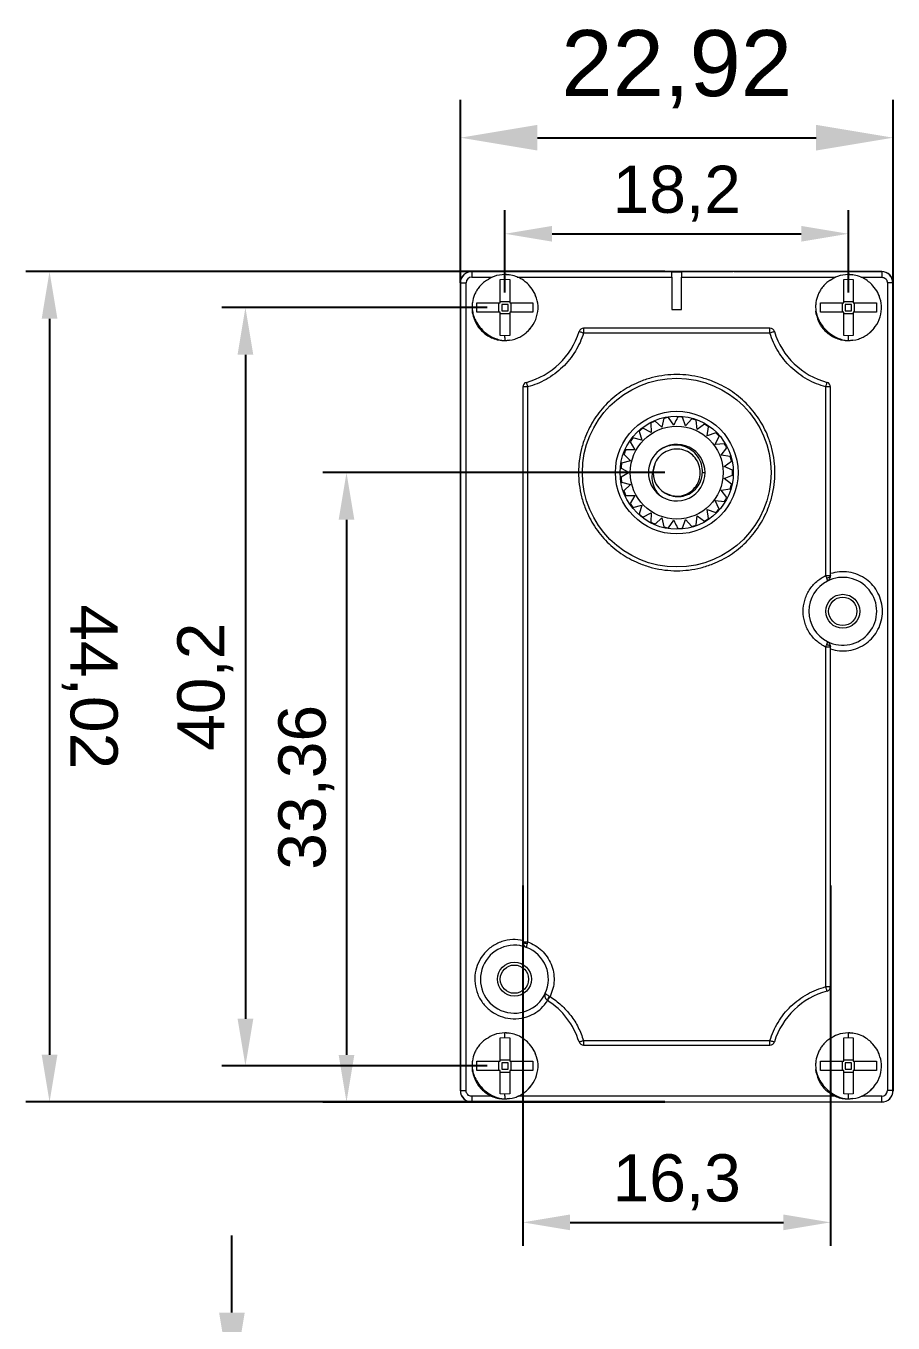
# Model space of a CAD drawing. Header units: millimetres. Extents: x 4 to 96, y 23 to 146.
# Drawn here: x 4 to 49.9, y 77.7 to 146.4 of the extents above; entities that cross this region are included whole.
import ezdxf

# ---------------------------------------------------------------- set-up
doc = ezdxf.new("R2010")
doc.units = ezdxf.units.MM
doc.layers.add('标注层', color=150, linetype='Continuous', lineweight=18)
doc.layers.add('标注层 @ 1', color=150, linetype='Continuous', lineweight=18)
doc.styles.get("Standard").update_dxf_attribs({"font": 'arial.ttf'})
doc.dimstyles.new('Annotative', dxfattribs={"dimscale": 0, "dimtxt": 2.5, "dimasz": 2.5, "dimexe": 1.25, "dimexo": 0.625, "dimtad": 1, "dimtxsty": 'Standard', "dimcen": 2.5, "dimadec": 0, "dimazin": 0, "dimtfac": 1, "dimtmove": 0, "dimatfit": 3, "dimfxl": 0, "dimarcsym": 0})
doc.dimstyles.new('ISO-25', dxfattribs={"dimtxt": 2.5, "dimasz": 2.5, "dimexe": 1.25, "dimexo": 0.625, "dimtad": 1, "dimtxsty": 'Standard', "dimcen": 2.5, "dimadec": 0, "dimazin": 0, "dimtfac": 1, "dimtmove": 0, "dimatfit": 3, "dimfxl": 0, "dimarcsym": 0})

# ---------------------------------------------------------------- blocks, each defined once
blk = doc.blocks.new('*D9')
at = {"layer": 'Defpoints', "color": 0, "transparency": 16777216}
for p in [(49.898, 140.494), (26.973, 132.801), (49.898, 132.801)]:
    blk.add_point(p, dxfattribs=at)
at = {"layer": '标注层', "color": 0, "lineweight": -2, "transparency": 16777216}
for p, q in [((26.973, 132.801), (26.973, 142.494)), ((49.898, 132.801), (49.898, 142.494)), ((31.053, 140.494), (45.818, 140.494))]:
    blk.add_line(p, q, dxfattribs=at)
at = {"layer": '标注层', "color": 0, "transparency": 16777216}
for points in [[(31.053, 141.174), (31.053, 139.814), (26.973, 140.494)], [(45.818, 141.174), (45.818, 139.814), (49.898, 140.494)]]:
    blk.add_solid(points, dxfattribs=at)
at = {"layer": '标注层', "color": 0, "transparency": 16777216, "insert": (38.435, 144.121), "char_height": 3.5, "attachment_point": 5}
blk.add_mtext('22,92', dxfattribs=at)
blk = doc.blocks.new('*D17')
at = {"layer": 'Defpoints', "color": 0, "transparency": 16777216}
for p in [(38.435, 133.399), (5.204, 89.379), (38.435, 89.379)]:
    blk.add_point(p, dxfattribs=at)
at = {"layer": '标注层', "color": 0, "lineweight": -2, "transparency": 16777216}
for p, q in [((37.81, 133.399), (3.954, 133.399)), ((5.204, 130.899), (5.204, 91.879)), ((37.81, 89.379), (3.954, 89.379))]:
    blk.add_line(p, q, dxfattribs=at)
at = {"layer": '标注层', "color": 0, "transparency": 16777216}
for points in [[(5.621, 130.899), (4.788, 130.899), (5.204, 133.399)], [(5.621, 91.879), (4.788, 91.879), (5.204, 89.379)]]:
    blk.add_solid(points, dxfattribs=at)
at = {"layer": '标注层', "color": 0, "transparency": 16777216, "insert": (7.332, 111.389), "char_height": 2.5, "attachment_point": 5, "rotation": 270.00009}
blk.add_mtext('44,02', dxfattribs=at)
blk = doc.blocks.new('*D11')
at = {"layer": 'Defpoints', "color": 0, "transparency": 16777216}
for p in [(14.867, 74.139), (38.435, 74.139), (38.435, 63.477)]:
    blk.add_point(p, dxfattribs=at)
at = {"layer": '标注层', "color": 0, "lineweight": -2, "transparency": 16777216}
for p, q in [((14.867, 78.219), (14.867, 82.299)), ((38.435, 74.139), (12.867, 74.139)), ((14.867, 74.139), (14.867, 72.436)), ((14.867, 63.477), (14.867, 65.181)), ((38.435, 63.477), (12.867, 63.477)), ((14.867, 59.397), (14.867, 55.317))]:
    blk.add_line(p, q, dxfattribs=at)
at = {"layer": '标注层', "color": 0, "transparency": 16777216}
for points in [[(14.187, 78.219), (15.547, 78.219), (14.867, 74.139)], [(14.187, 59.397), (15.547, 59.397), (14.867, 63.477)]]:
    blk.add_solid(points, dxfattribs=at)
at = {"layer": '标注层', "color": 0, "transparency": 16777216, "insert": (14.867, 68.808), "char_height": 3.5, "attachment_point": 5}
blk.add_mtext('10,66', dxfattribs=at)
blk = doc.blocks.new('*D22')
at = {"layer": 'Defpoints', "color": 0, "transparency": 16777216}
for p in [(47.535, 135.401), (29.335, 131.656), (47.535, 131.656)]:
    blk.add_point(p, dxfattribs=at)
at = {"layer": '标注层', "color": 0, "lineweight": -2, "transparency": 16777216}
for p, q in [((29.335, 132.281), (29.335, 136.651)), ((47.535, 132.281), (47.535, 136.651)), ((31.835, 135.401), (45.035, 135.401))]:
    blk.add_line(p, q, dxfattribs=at)
at = {"layer": '标注层', "color": 0, "transparency": 16777216}
for points in [[(31.835, 135.817), (31.835, 134.984), (29.335, 135.401)], [(45.035, 135.817), (45.035, 134.984), (47.535, 135.401)]]:
    blk.add_solid(points, dxfattribs=at)
at = {"layer": '标注层', "color": 0, "transparency": 16777216, "insert": (38.435, 137.528), "char_height": 2.5, "attachment_point": 5}
blk.add_mtext('18,2', dxfattribs=at)
blk = doc.blocks.new('*D18')
at = {"layer": 'Defpoints', "color": 0, "transparency": 16777216}
for p in [(29.014, 131.489), (15.583, 91.289), (29.014, 91.289)]:
    blk.add_point(p, dxfattribs=at)
at = {"layer": '标注层', "color": 0, "lineweight": -2, "transparency": 16777216}
for p, q in [((28.389, 131.489), (14.333, 131.489)), ((15.583, 128.989), (15.583, 93.789)), ((28.389, 91.289), (14.333, 91.289))]:
    blk.add_line(p, q, dxfattribs=at)
at = {"layer": '标注层', "color": 0, "transparency": 16777216}
for points in [[(15.166, 128.989), (16, 128.989), (15.583, 131.489)], [(15.166, 93.789), (16, 93.789), (15.583, 91.289)]]:
    blk.add_solid(points, dxfattribs=at)
at = {"layer": '标注层', "color": 0, "transparency": 16777216, "insert": (13.456, 111.389), "char_height": 2.5, "attachment_point": 5, "rotation": 90}
blk.add_mtext('40,2', dxfattribs=at)
blk = doc.blocks.new('*D19')
at = {"layer": 'Defpoints', "color": 0, "transparency": 16777216}
for p in [(38.435, 122.739), (20.938, 89.377), (38.435, 89.377)]:
    blk.add_point(p, dxfattribs=at)
at = {"layer": '标注层', "color": 0, "lineweight": -2, "transparency": 16777216}
for p, q in [((37.81, 122.739), (19.688, 122.739)), ((20.938, 120.239), (20.938, 91.877)), ((37.81, 89.377), (19.688, 89.377))]:
    blk.add_line(p, q, dxfattribs=at)
at = {"layer": '标注层', "color": 0, "transparency": 16777216}
for points in [[(20.521, 120.239), (21.355, 120.239), (20.938, 122.739)], [(20.521, 91.877), (21.355, 91.877), (20.938, 89.377)]]:
    blk.add_solid(points, dxfattribs=at)
at = {"layer": '标注层', "color": 0, "transparency": 16777216, "insert": (18.811, 106.058), "char_height": 2.5, "attachment_point": 5, "rotation": 90}
blk.add_mtext('33,36', dxfattribs=at)
blk = doc.blocks.new('*D20')
at = {"layer": 'Defpoints', "color": 0, "transparency": 16777216}
for p in [(30.285, 101.481), (46.585, 101.481), (46.585, 82.997)]:
    blk.add_point(p, dxfattribs=at)
at = {"layer": '标注层', "color": 0, "lineweight": -2, "transparency": 16777216}
for p, q in [((30.285, 100.856), (30.285, 81.747)), ((46.585, 100.856), (46.585, 81.747)), ((32.785, 82.997), (44.085, 82.997))]:
    blk.add_line(p, q, dxfattribs=at)
at = {"layer": '标注层', "color": 0, "transparency": 16777216}
for points in [[(32.785, 83.414), (32.785, 82.581), (30.285, 82.997)], [(44.085, 83.414), (44.085, 82.581), (46.585, 82.997)]]:
    blk.add_solid(points, dxfattribs=at)
at = {"layer": '标注层', "color": 0, "transparency": 16777216, "insert": (38.435, 85.125), "char_height": 2.5, "attachment_point": 5}
blk.add_mtext('16,3', dxfattribs=at)

msp = doc.modelspace()

# ---------------------------------------------------------------- linework, layer by layer
at = {"color": 7, "linetype": 'Continuous', "lineweight": 15}
for p, q in [((27.573, 133.401), (35.385, 133.401)), ((49.295, 133.399), (27.575, 133.399)), ((27.575, 133.399), (27.575, 133.099)), ((35.385, 133.399), (35.385, 133.401)), ((35.385, 133.401), (35.392, 133.399)), ((35.435, 133.401), (35.435, 133.399)), ((35.435, 133.401), (41.435, 133.401)), ((41.435, 133.399), (41.435, 133.401)), ((41.479, 133.399), (41.486, 133.401)), ((41.486, 133.401), (41.486, 133.399)), ((41.486, 133.401), (49.298, 133.401)), ((49.295, 133.399), (49.295, 133.099)), ((26.973, 89.977), (26.973, 132.801)), ((26.975, 132.799), (27.275, 132.799)), ((26.975, 132.799), (26.975, 89.979)), ((27.275, 89.979), (27.275, 132.799)), ((29.085, 132.974), (29.336, 132.989)), ((29.336, 132.989), (29.585, 132.974)), ((38.185, 133.382), (38.685, 133.382)), ((38.185, 133.099), (38.185, 133.382)), ((38.185, 133.099), (38.185, 131.389)), ((38.685, 133.382), (38.685, 133.099)), ((38.685, 131.389), (38.685, 133.099)), ((47.285, 132.974), (47.536, 132.989)), ((47.536, 132.989), (47.785, 132.974)), ((49.595, 132.799), (49.595, 89.979)), ((49.895, 132.799), (49.595, 132.799)), ((49.895, 89.979), (49.895, 132.799)), ((49.898, 132.801), (49.898, 89.977)), ((29.085, 131.739), (29.085, 132.307)), ((47.285, 131.739), (47.285, 132.307)), ((27.851, 131.239), (27.851, 131.739)), ((29.014, 131.239), (29.014, 131.739)), ((29.085, 131.811), (29.585, 131.811)), ((29.169, 131.656), (29.169, 131.323)), ((29.502, 131.656), (29.169, 131.656)), ((29.502, 131.323), (29.502, 131.656)), ((29.657, 131.239), (29.657, 131.739)), ((30.82, 131.739), (30.82, 131.239)), ((38.185, 131.389), (38.685, 131.389)), ((46.051, 131.239), (46.051, 131.739)), ((47.214, 131.239), (47.214, 131.739)), ((47.285, 131.811), (47.785, 131.811)), ((47.369, 131.656), (47.369, 131.323)), ((47.702, 131.656), (47.369, 131.656)), ((47.702, 131.323), (47.702, 131.656)), ((47.857, 131.239), (47.857, 131.739)), ((49.02, 131.739), (49.02, 131.239)), ((29.085, 131.168), (29.585, 131.168)), ((29.169, 131.323), (29.502, 131.323)), ((47.285, 131.168), (47.785, 131.168)), ((47.369, 131.323), (47.702, 131.323)), ((29.336, 129.989), (29.085, 130.005)), ((29.585, 130.004), (29.336, 129.989)), ((33.497, 130.389), (33.497, 130.139)), ((43.373, 130.389), (33.497, 130.389)), ((43.373, 130.139), (33.497, 130.139)), ((43.373, 130.139), (43.373, 130.389)), ((47.536, 129.989), (47.285, 130.005)), ((47.785, 130.004), (47.536, 129.989)), ((29.335, 129.739), (29.553, 129.777)), ((47.535, 129.739), (47.753, 129.777)), ((30.285, 127.284), (30.285, 97.869)), ((30.535, 127.284), (30.285, 127.284)), ((30.535, 127.284), (30.535, 97.869)), ((46.335, 117.287), (46.335, 127.284)), ((46.585, 127.284), (46.335, 127.284)), ((46.585, 117.287), (46.585, 127.284)), ((37.062, 125.361), (37.083, 124.871)), ((37.655, 125.141), (37.291, 125.469)), ((37.757, 125.62), (37.655, 125.141)), ((38.277, 125.259), (38.005, 125.668)), ((38.909, 125.22), (38.747, 125.683)), ((39.229, 125.591), (38.909, 125.22)), ((39.511, 125.024), (39.47, 125.513)), ((39.913, 125.304), (39.511, 125.024)), ((40.045, 124.685), (40.127, 125.168)), ((36.595, 124.468), (36.117, 124.58)), ((36.453, 124.937), (36.595, 124.468)), ((37.083, 124.871), (36.648, 125.098)), ((40.505, 124.856), (40.045, 124.685)), ((40.478, 124.223), (40.678, 124.672)), ((36.223, 123.956), (35.732, 123.945)), ((35.969, 124.375), (36.223, 123.956)), ((40.966, 124.275), (40.478, 124.223)), ((40.783, 123.669), (41.088, 124.053)), ((35.99, 123.367), (35.517, 123.235)), ((35.639, 123.71), (35.99, 123.367)), ((37.302, 123.266), (37.21, 122.929)), ((41.268, 123.597), (40.783, 123.669)), ((40.941, 123.056), (41.331, 123.352)), ((35.486, 122.985), (35.91, 122.739)), ((35.91, 122.739), (35.486, 122.494)), ((39.801, 122.739), (39.935, 122.739)), ((41.393, 122.866), (40.941, 123.056)), ((40.941, 122.423), (41.393, 122.613)), ((41.331, 122.126), (40.941, 122.423)), ((35.517, 122.243), (35.99, 122.111)), ((35.99, 122.111), (35.639, 121.768)), ((40.783, 121.81), (41.268, 121.881)), ((41.088, 121.425), (40.783, 121.81)), ((35.732, 121.533), (36.223, 121.523)), ((36.223, 121.523), (35.969, 121.103)), ((37.804, 121.666), (38.122, 121.537)), ((40.478, 121.255), (40.966, 121.204)), ((40.678, 120.807), (40.478, 121.255)), ((36.117, 120.899), (36.595, 121.011)), ((36.595, 121.011), (36.453, 120.541)), ((36.648, 120.38), (37.083, 120.607)), ((37.083, 120.607), (37.062, 120.117)), ((37.291, 120.01), (37.655, 120.338)), ((37.655, 120.338), (37.757, 119.858)), ((39.47, 119.966), (39.511, 120.455)), ((39.511, 120.455), (39.913, 120.175)), ((40.045, 120.794), (40.505, 120.623)), ((40.127, 120.31), (40.045, 120.794)), ((38.005, 119.811), (38.277, 120.219)), ((38.747, 119.796), (38.909, 120.259)), ((38.909, 120.259), (39.229, 119.888)), ((46.335, 117.287), (46.585, 117.287)), ((46.585, 117.287), (46.585, 117.262)), ((46.335, 95.494), (46.335, 113.492)), ((46.585, 113.492), (46.335, 113.492)), ((46.585, 113.492), (46.585, 113.516)), ((46.585, 95.494), (46.585, 113.492)), ((30.285, 97.869), (30.535, 97.869)), ((30.285, 97.869), (30.285, 97.851)), ((30.535, 97.869), (30.506, 97.769)), ((31.69, 94.988), (31.724, 94.971)), ((46.335, 95.494), (46.585, 95.494)), ((31.584, 94.763), (31.589, 94.76)), ((29.085, 92.774), (29.336, 92.789)), ((29.336, 92.789), (29.585, 92.774)), ((33.497, 92.639), (43.373, 92.639)), ((33.497, 92.639), (33.497, 92.389)), ((33.497, 92.389), (43.373, 92.389)), ((43.373, 92.389), (43.373, 92.639)), ((47.285, 92.774), (47.536, 92.789)), ((47.536, 92.789), (47.785, 92.774)), ((27.851, 91.039), (27.851, 91.539)), ((29.014, 91.039), (29.014, 91.539)), ((29.085, 91.539), (29.085, 92.107)), ((29.085, 91.611), (29.585, 91.611)), ((29.502, 91.456), (29.169, 91.456)), ((29.169, 91.456), (29.169, 91.123)), ((29.502, 91.123), (29.502, 91.456)), ((29.657, 91.039), (29.657, 91.539)), ((30.82, 91.539), (30.82, 91.039)), ((46.051, 91.039), (46.051, 91.539)), ((47.214, 91.039), (47.214, 91.539)), ((47.285, 91.539), (47.285, 92.107)), ((47.285, 91.611), (47.785, 91.611)), ((47.369, 91.456), (47.369, 91.123)), ((47.702, 91.456), (47.369, 91.456)), ((47.702, 91.123), (47.702, 91.456)), ((47.857, 91.039), (47.857, 91.539)), ((49.02, 91.539), (49.02, 91.039)), ((29.085, 90.968), (29.585, 90.968)), ((29.169, 91.123), (29.502, 91.123)), ((47.285, 90.968), (47.785, 90.968)), ((47.369, 91.123), (47.702, 91.123)), ((26.975, 89.979), (27.275, 89.979)), ((27.575, 89.679), (27.575, 89.379)), ((29.336, 89.789), (29.085, 89.805)), ((29.335, 89.539), (29.553, 89.577)), ((29.585, 89.804), (29.336, 89.789)), ((47.536, 89.789), (47.285, 89.805)), ((47.535, 89.539), (47.753, 89.577)), ((47.785, 89.804), (47.536, 89.789)), ((49.295, 89.379), (49.295, 89.679)), ((49.895, 89.979), (49.595, 89.979)), ((49.298, 89.377), (27.573, 89.377)), ((27.575, 89.379), (49.295, 89.379))]:
    msp.add_line(p, q, dxfattribs=at)
at = {"color": 8, "linetype": 'Continuous', "lineweight": 15}
for p, q in [((27.575, 133.099), (28.65, 133.099)), ((29.99, 133.099), (38.185, 133.099)), ((38.685, 133.099), (46.85, 133.099)), ((48.19, 133.099), (49.295, 133.099)), ((28.65, 89.679), (27.575, 89.679)), ((46.85, 89.679), (30.021, 89.679)), ((49.295, 89.679), (48.221, 89.679))]:
    msp.add_line(p, q, dxfattribs=at)
at = {"color": 7, "linetype": 'Continuous', "lineweight": 15, "flags": 128}
for points in [[(33.497, 130.139), (33.451, 130.154), (33.406, 130.167), (33.365, 130.18), (33.329, 130.191), (33.299, 130.2), (33.277, 130.207), (33.263, 130.211), (33.259, 130.213)], [(43.612, 130.213), (43.608, 130.211), (43.594, 130.207), (43.572, 130.2), (43.542, 130.191), (43.506, 130.18), (43.465, 130.167), (43.42, 130.154), (43.373, 130.139)], [(30.471, 127.526), (30.472, 127.521), (30.476, 127.507), (30.482, 127.485), (30.49, 127.455), (30.5, 127.418), (30.511, 127.376), (30.523, 127.331), (30.535, 127.284)], [(46.335, 127.284), (46.348, 127.331), (46.36, 127.376), (46.371, 127.418), (46.381, 127.455), (46.389, 127.485), (46.395, 127.507), (46.399, 127.521), (46.4, 127.526)], [(46.383, 117.162), (46.425, 117.167), (46.463, 117.175), (46.498, 117.185), (46.528, 117.197), (46.553, 117.212), (46.571, 117.228), (46.582, 117.245), (46.585, 117.262)], [(46.383, 113.616), (46.425, 113.611), (46.463, 113.604), (46.498, 113.594), (46.528, 113.581), (46.553, 113.567), (46.571, 113.551), (46.582, 113.534), (46.585, 113.516)], [(30.506, 97.769), (30.462, 97.772), (30.42, 97.778), (30.382, 97.786), (30.349, 97.796), (30.322, 97.808), (30.302, 97.822), (30.29, 97.836), (30.285, 97.851)], [(31.724, 94.971), (31.698, 94.929), (31.672, 94.89), (31.649, 94.854), (31.629, 94.822), (31.612, 94.795), (31.599, 94.776), (31.592, 94.764), (31.589, 94.76)], [(46.4, 95.253), (46.399, 95.258), (46.395, 95.271), (46.389, 95.294), (46.381, 95.324), (46.371, 95.36), (46.36, 95.402), (46.348, 95.447), (46.335, 95.494)], [(33.259, 92.566), (33.263, 92.567), (33.277, 92.571), (33.299, 92.578), (33.329, 92.587), (33.365, 92.598), (33.406, 92.611), (33.451, 92.625), (33.497, 92.639)], [(43.373, 92.639), (43.42, 92.625), (43.465, 92.611), (43.506, 92.598), (43.542, 92.587), (43.572, 92.578), (43.594, 92.571), (43.608, 92.567), (43.612, 92.566)]]:
    msp.add_lwpolyline(points, dxfattribs=at)
at = {"color": 7, "linetype": 'Continuous', "lineweight": 15}
for centre, radius in [((38.435, 122.739), 5), ((38.435, 122.739), 3.25), ((38.435, 122.739), 3), ((38.435, 122.739), 2.46), ((47.235, 115.389), 0.9), ((47.235, 115.389), 0.75), ((29.835, 95.889), 0.9), ((29.835, 95.889), 0.75)]:
    msp.add_circle(centre, radius, dxfattribs=at)
for centre, radius, start, end in [((27.573, 132.801), 0.6, 89.99965, 180.00102), ((27.575, 132.799), 0.6, 90, 180), ((49.285, 132.799), 0.6, 0, 90), ((49.295, 132.799), 0.6, 0, 90), ((49.298, 132.801), 0.6, 0.00145, 90.00147), ((27.575, 132.799), 0.3, 90, 180), ((29.435, 131.389), 4, 285.00027, 342.89536), ((33.497, 130.139), 0.25, 90, 162.89536), ((43.373, 130.139), 0.25, 17.10464, 90), ((47.435, 131.389), 4, 197.10464, 254.99973), ((30.535, 127.284), 0.25, 105.00027, 180), ((46.335, 127.284), 0.25, 0, 74.99973), ((38.435, 122.739), 2.96, 112.75307, 117.64693), ((38.435, 122.739), 2.96, 98.35307, 103.24693), ((38.435, 122.739), 2.96, 83.95307, 88.84693), ((38.435, 122.739), 2.96, 69.55307, 74.44693), ((38.435, 122.739), 2.96, 55.15307, 60.04693), ((38.435, 122.739), 2.96, 141.55307, 146.44693), ((38.435, 122.739), 2.96, 127.15307, 132.04693), ((38.435, 122.739), 2.96, 40.75307, 45.64693), ((38.435, 122.739), 2.96, 155.95307, 160.84693), ((38.435, 122.739), 1.5, 127.99507, 232.00493), ((38.435, 122.739), 1.5, 0, 127.99507), ((38.435, 122.739), 2.96, 26.35307, 31.24693), ((38.435, 122.739), 2.96, 170.35307, 175.24694), ((38.435, 122.739), 2.96, 11.95307, 16.84693), ((38.435, 122.739), 2.96, 184.75307, 189.64693), ((38.435, 122.739), 1.25, 168.61974, 251.61786), ((38.435, 122.739), 1.5, 232.00493, 0), ((38.435, 122.739), 2.96, 357.55307, 2.44693), ((38.435, 122.739), 2.96, 199.15307, 204.04694), ((38.435, 122.739), 2.96, 343.15307, 348.04693), ((38.435, 122.739), 2.96, 213.55307, 218.44694), ((38.435, 122.739), 2.96, 328.75307, 333.64693), ((38.435, 122.739), 2.96, 227.95307, 232.84694), ((38.435, 122.739), 2.96, 314.35307, 319.24693), ((38.435, 122.739), 2.96, 242.35307, 247.24694), ((38.435, 122.739), 2.96, 256.75307, 261.64694), ((38.435, 122.739), 2.96, 271.15307, 276.04693), ((38.435, 122.739), 2.96, 285.55307, 290.44693), ((38.435, 122.739), 2.96, 299.95307, 304.84693), ((47.235, 115.389), 1.8, 116.89655, 243.10345), ((47.235, 115.389), 1.8, 243.10345, 116.89655), ((29.835, 95.889), 1.8, 69.07517, 335.43264), ((29.835, 95.889), 1.8, 335.43264, 69.07517), ((32.09, 94.662), 0.516, 140.83246, 168.67772), ((47.435, 91.389), 4, 105.00027, 162.89536), ((46.335, 95.494), 0.25, 285.00027, 0), ((29.435, 91.389), 4, 17.10464, 57.42221), ((33.497, 92.639), 0.25, 197.10464, 270), ((43.373, 92.639), 0.25, 270, 342.89536), ((27.573, 89.977), 0.6, 180.00145, 270.00149), ((27.575, 89.979), 0.6, 180, 270), ((49.295, 89.979), 0.3, 270, 0), ((49.295, 89.979), 0.6, 270, 0), ((49.298, 89.977), 0.6, 270.00145, 0.00149)]:
    msp.add_arc(centre, radius, start, end, dxfattribs=at)
for points, knots in [([(28.356, 132.929), (28.283, 132.879), (28.127, 132.773), (27.954, 132.573), (27.817, 132.37), (27.688, 132.11), (27.61, 131.832), (27.589, 131.54), (27.607, 131.291), (27.677, 131.01), (27.823, 130.69), (28.07, 130.352), (28.436, 130.029), (28.825, 129.836), (29.137, 129.754), (29.28, 129.75), (29.336, 129.749)], [0, 0, 0, 0, 0.058761, 0.125291, 0.174973, 0.221972, 0.318366, 0.368724, 0.424153, 0.491357, 0.570999, 0.663622, 0.769904, 0.890668, 0.957063, 1, 1, 1, 1]), ([(29.335, 133.239), (29.136, 133.224), (28.784, 133.197), (28.489, 133.005), (28.36, 132.921)], [0, 0, 0, 0, 0.564848, 1, 1, 1, 1]), ([(29.085, 132.307), (29.085, 132.471), (29.085, 132.734), (29.085, 132.909), (29.085, 132.974)], [0, 0, 0, 0, 0.6265461, 1, 1, 1, 1]), ([(29.335, 132.989), (29.334, 133.058), (29.332, 133.211), (29.334, 133.229), (29.335, 133.239)], [0, 0, 0, 0, 0.44383, 1, 1, 1, 1]), ([(29.57, 133.211), (29.543, 133.219), (29.467, 133.242), (29.387, 133.241), (29.335, 133.24)], [0, 0, 0, 0, 0.35812, 1, 1, 1, 1]), ([(30.973, 132.088), (30.947, 132.154), (30.875, 132.338), (30.67, 132.618), (30.397, 132.883), (30.09, 133.078), (29.748, 133.211), (29.503, 133.223), (29.39, 133.229)], [0, 0, 0, 0, 0.118723, 0.330795, 0.474963, 0.644854, 0.836101, 1, 1, 1, 1]), ([(29.585, 132.974), (29.585, 132.856), (29.585, 132.62), (29.585, 132.161), (29.585, 131.855), (29.585, 131.739)], [0, 0, 0, 0, 0.384245, 0.768595, 1, 1, 1, 1]), ([(46.556, 132.929), (46.483, 132.879), (46.327, 132.773), (46.154, 132.573), (46.017, 132.37), (45.888, 132.11), (45.81, 131.832), (45.789, 131.54), (45.807, 131.291), (45.877, 131.01), (46.023, 130.69), (46.27, 130.352), (46.636, 130.029), (47.025, 129.836), (47.337, 129.754), (47.48, 129.75), (47.536, 129.749)], [0, 0, 0, 0, 0.058761, 0.125291, 0.174973, 0.221972, 0.318366, 0.368724, 0.424153, 0.491357, 0.570999, 0.663622, 0.769904, 0.890668, 0.957063, 1, 1, 1, 1]), ([(47.535, 133.239), (47.336, 133.224), (46.984, 133.197), (46.689, 133.005), (46.56, 132.921)], [0, 0, 0, 0, 0.564848, 1, 1, 1, 1]), ([(47.285, 132.307), (47.285, 132.471), (47.285, 132.734), (47.285, 132.909), (47.285, 132.974)], [0, 0, 0, 0, 0.6265461, 1, 1, 1, 1]), ([(47.535, 132.989), (47.534, 133.058), (47.532, 133.211), (47.534, 133.229), (47.535, 133.239)], [0, 0, 0, 0, 0.44383, 1, 1, 1, 1]), ([(47.77, 133.211), (47.743, 133.219), (47.667, 133.242), (47.587, 133.241), (47.535, 133.24)], [0, 0, 0, 0, 0.35812, 1, 1, 1, 1]), ([(49.173, 132.088), (49.147, 132.154), (49.075, 132.338), (48.87, 132.618), (48.597, 132.883), (48.29, 133.078), (47.948, 133.211), (47.703, 133.223), (47.59, 133.229)], [0, 0, 0, 0, 0.118723, 0.330795, 0.474963, 0.644854, 0.836101, 1, 1, 1, 1]), ([(47.785, 132.974), (47.785, 132.856), (47.785, 132.62), (47.785, 132.161), (47.785, 131.855), (47.785, 131.739)], [0, 0, 0, 0, 0.384245, 0.768595, 1, 1, 1, 1]), ([(49.295, 133.099), (49.335, 133.095), (49.414, 133.087), (49.497, 133.027), (49.548, 132.965), (49.585, 132.895), (49.591, 132.837), (49.595, 132.799)], [0, 0, 0, 0, 0.249018, 0.499643, 0.628512, 0.760386, 1, 1, 1, 1]), ([(30.484, 130.178), (30.612, 130.308), (30.878, 130.578), (31.078, 131.13), (31.113, 131.712), (30.976, 132.064), (30.911, 132.231)], [0, 0, 0, 0, 0.24059, 0.501403, 0.763405, 1, 1, 1, 1]), ([(48.684, 130.178), (48.812, 130.308), (49.078, 130.578), (49.278, 131.13), (49.313, 131.712), (49.176, 132.064), (49.111, 132.231)], [0, 0, 0, 0, 0.24059, 0.501403, 0.763405, 1, 1, 1, 1]), ([(27.604, 131.416), (27.599, 131.373), (27.591, 131.29), (27.607, 131.208), (27.615, 131.169)], [0, 0, 0, 0, 0.518846, 1, 1, 1, 1]), ([(27.851, 131.739), (27.968, 131.739), (28.202, 131.739), (28.659, 131.739), (28.967, 131.739), (29.085, 131.739)], [0, 0, 0, 0, 0.3812667, 0.762528, 1, 1, 1, 1]), ([(29.585, 131.739), (29.776, 131.739), (30.158, 131.739), (30.575, 131.739), (30.753, 131.739), (30.82, 131.739)], [0, 0, 0, 0, 0.383838, 0.767814, 1, 1, 1, 1]), ([(45.804, 131.416), (45.799, 131.373), (45.791, 131.29), (45.807, 131.208), (45.815, 131.169)], [0, 0, 0, 0, 0.518846, 1, 1, 1, 1]), ([(46.051, 131.739), (46.168, 131.739), (46.402, 131.739), (46.859, 131.739), (47.167, 131.739), (47.285, 131.739)], [0, 0, 0, 0, 0.381267, 0.762528, 1, 1, 1, 1]), ([(47.785, 131.739), (47.976, 131.739), (48.358, 131.739), (48.775, 131.739), (48.953, 131.739), (49.02, 131.739)], [0, 0, 0, 0, 0.383838, 0.767814, 1, 1, 1, 1]), ([(27.615, 131.169), (27.67, 130.979), (27.78, 130.599), (28.173, 130.139), (28.606, 129.877), (29.006, 129.757), (29.224, 129.745), (29.335, 129.739)], [0, 0, 0, 0, 0.243158, 0.486319, 0.729469, 0.862353, 1, 1, 1, 1]), ([(29.085, 131.239), (28.896, 131.239), (28.517, 131.239), (28.099, 131.239), (27.92, 131.239), (27.851, 131.239)], [0, 0, 0, 0, 0.38127, 0.762541, 1, 1, 1, 1]), ([(29.085, 130.005), (29.085, 130.122), (29.085, 130.355), (29.085, 130.813), (29.085, 131.121), (29.085, 131.239)], [0, 0, 0, 0, 0.381319, 0.762642, 1, 1, 1, 1]), ([(29.585, 131.239), (29.585, 131.048), (29.585, 130.666), (29.585, 130.249), (29.585, 130.071), (29.585, 130.004)], [0, 0, 0, 0, 0.384164, 0.768389, 1, 1, 1, 1]), ([(30.82, 131.239), (30.706, 131.239), (30.48, 131.239), (30.026, 131.239), (29.713, 131.239), (29.586, 131.239)], [0, 0, 0, 0, 0.3719382, 0.7431343, 1, 1, 1, 1]), ([(45.815, 131.169), (45.87, 130.979), (45.98, 130.599), (46.373, 130.139), (46.806, 129.877), (47.206, 129.757), (47.424, 129.745), (47.535, 129.739)], [0, 0, 0, 0, 0.243158, 0.486319, 0.729469, 0.862353, 1, 1, 1, 1]), ([(47.285, 131.239), (47.096, 131.239), (46.717, 131.239), (46.299, 131.239), (46.12, 131.239), (46.051, 131.239)], [0, 0, 0, 0, 0.38127, 0.762541, 1, 1, 1, 1]), ([(47.285, 130.005), (47.285, 130.122), (47.285, 130.355), (47.285, 130.813), (47.285, 131.121), (47.285, 131.239)], [0, 0, 0, 0, 0.381319, 0.762642, 1, 1, 1, 1]), ([(47.785, 131.239), (47.785, 131.048), (47.785, 130.666), (47.785, 130.249), (47.785, 130.071), (47.785, 130.004)], [0, 0, 0, 0, 0.384164, 0.768389, 1, 1, 1, 1]), ([(49.02, 131.239), (48.906, 131.239), (48.68, 131.239), (48.226, 131.239), (47.913, 131.239), (47.786, 131.239)], [0, 0, 0, 0, 0.371938, 0.743134, 1, 1, 1, 1]), ([(29.279, 129.739), (29.475, 129.751), (29.762, 129.768), (30.112, 129.916), (30.333, 130.049), (30.512, 130.197), (30.637, 130.319), (30.691, 130.386), (30.708, 130.407)], [0, 0, 0, 0, 0.35822, 0.523677, 0.676984, 0.815836, 0.941967, 1, 1, 1, 1]), ([(29.335, 129.739), (29.337, 129.744), (29.339, 129.754), (29.337, 129.902), (29.335, 129.989)], [0, 0, 0, 0, 0.414044, 1, 1, 1, 1]), ([(33.497, 130.139), (33.44, 129.973), (33.324, 129.64), (33.071, 129.168), (32.762, 128.725), (32.393, 128.321), (31.976, 127.967), (31.522, 127.675), (31.041, 127.439), (30.704, 127.336), (30.535, 127.284)], [0, 0, 0, 0, 0.122946, 0.245952, 0.372916, 0.5, 0.626964, 0.754047, 0.876994, 1, 1, 1, 1]), ([(46.335, 127.284), (46.167, 127.336), (45.83, 127.439), (45.349, 127.675), (44.895, 127.967), (44.478, 128.321), (44.109, 128.724), (43.8, 129.168), (43.547, 129.64), (43.431, 129.973), (43.373, 130.139)], [0, 0, 0, 0, 0.122946, 0.245952, 0.372916, 0.499999, 0.626964, 0.754047, 0.876994, 1, 1, 1, 1]), ([(47.479, 129.739), (47.675, 129.751), (47.962, 129.768), (48.312, 129.916), (48.533, 130.049), (48.712, 130.197), (48.837, 130.319), (48.891, 130.386), (48.908, 130.407)], [0, 0, 0, 0, 0.35822, 0.523677, 0.676984, 0.815836, 0.941967, 1, 1, 1, 1]), ([(47.535, 129.739), (47.537, 129.744), (47.539, 129.754), (47.537, 129.902), (47.535, 129.989)], [0, 0, 0, 0, 0.414044, 1, 1, 1, 1]), ([(38.435, 127.939), (38.647, 127.932), (39.076, 127.917), (39.72, 127.792), (40.308, 127.603), (40.832, 127.364), (41.443, 127.007), (41.999, 126.555), (42.479, 126.024), (42.793, 125.593), (43.061, 125.135), (43.299, 124.612), (43.489, 124.024), (43.609, 123.38), (43.648, 122.739), (43.609, 122.099), (43.489, 121.455), (43.299, 120.867), (43.061, 120.343), (42.704, 119.732), (42.251, 119.175), (41.72, 118.696), (41.289, 118.381), (40.832, 118.114), (40.308, 117.876), (39.72, 117.686), (39.076, 117.565), (38.436, 117.526), (37.795, 117.565), (37.151, 117.686), (36.563, 117.876), (36.039, 118.114), (35.428, 118.471), (34.871, 118.923), (34.392, 119.455), (34.078, 119.886), (33.81, 120.343), (33.572, 120.866), (33.382, 121.455), (33.262, 122.098), (33.223, 122.739), (33.262, 123.38), (33.382, 124.023), (33.572, 124.612), (33.81, 125.135), (34.167, 125.747), (34.619, 126.303), (35.151, 126.783), (35.582, 127.097), (36.039, 127.364), (36.562, 127.603), (37.151, 127.792), (37.795, 127.917), (38.224, 127.932), (38.435, 127.939)], [0, 0, 0, 0, 0.019407, 0.039416, 0.059998, 0.076075, 0.092168, 0.124978, 0.141397, 0.157832, 0.173909, 0.190002, 0.210569, 0.230582, 0.25, 0.269404, 0.289416, 0.309998, 0.326075, 0.342168, 0.374978, 0.391397, 0.407832, 0.423909, 0.440002, 0.460569, 0.480582, 0.5, 0.519404, 0.539416, 0.559998, 0.576075, 0.592168, 0.624978, 0.641397, 0.657832, 0.673909, 0.690002, 0.710569, 0.730582, 0.75, 0.769404, 0.789416, 0.809998, 0.826075, 0.842168, 0.874978, 0.891397, 0.907832, 0.923909, 0.940002, 0.960569, 0.980586, 1, 1, 1, 1]), ([(38.495, 125.699), (38.475, 125.659), (38.403, 125.513), (38.33, 125.366), (38.277, 125.259)], [0, 0, 0, 0, 0.274907, 1, 1, 1, 1]), ([(39.685, 122.739), (39.672, 122.88), (39.644, 123.162), (39.427, 123.537), (39.108, 123.822), (38.71, 123.983), (38.282, 124.004), (37.87, 123.881), (37.525, 123.629), (37.3, 123.312), (37.236, 123.081), (37.21, 122.986)], [0, 0, 0, 0, 0.1149734, 0.2299464, 0.3448698, 0.4598175, 0.5747478, 0.6896714, 0.8046358, 0.9195559, 1, 1, 1, 1]), ([(39.801, 122.739), (39.792, 122.893), (39.775, 123.201), (39.559, 123.624), (39.222, 123.959), (38.784, 124.169), (38.3, 124.225), (37.855, 124.132), (37.614, 123.984), (37.512, 123.921)], [0, 0, 0, 0, 0.143383, 0.287585, 0.435556, 0.583133, 0.73561, 0.887492, 1, 1, 1, 1]), ([(37.21, 122.986), (37.17, 122.841), (37.09, 122.551), (37.162, 122.098), (37.33, 121.768), (37.47, 121.606), (37.512, 121.557)], [0, 0, 0, 0, 0.290568, 0.583258, 0.873578, 1, 1, 1, 1]), ([(38.041, 121.553), (38.178, 121.515), (38.452, 121.438), (38.883, 121.506), (39.275, 121.7), (39.582, 122.019), (39.76, 122.385), (39.789, 122.635), (39.801, 122.739)], [0, 0, 0, 0, 0.171588, 0.342732, 0.516683, 0.695027, 0.873215, 1, 1, 1, 1]), ([(38.223, 121.516), (38.345, 121.502), (38.607, 121.472), (39.001, 121.599), (39.348, 121.849), (39.59, 122.202), (39.679, 122.519), (39.684, 122.699), (39.685, 122.739)], [0, 0, 0, 0, 0.167665, 0.361823, 0.556051, 0.750203, 0.944438, 1, 1, 1, 1]), ([(38.277, 120.219), (38.33, 120.112), (38.403, 119.965), (38.475, 119.82), (38.495, 119.78)], [0, 0, 0, 0, 0.725077, 1, 1, 1, 1]), ([(46.335, 113.492), (46.167, 113.589), (45.824, 113.787), (45.437, 114.253), (45.19, 114.801), (45.109, 115.389), (45.19, 115.978), (45.437, 116.525), (45.824, 116.992), (46.167, 117.19), (46.335, 117.287)], [0, 0, 0, 0, 0.122482, 0.25, 0.377518, 0.5, 0.622482, 0.75, 0.877518, 1, 1, 1, 1]), ([(46.383, 117.162), (46.376, 117.182), (46.36, 117.222), (46.344, 117.265), (46.335, 117.287)], [0, 0, 0, 0, 0.499956, 1, 1, 1, 1]), ([(46.421, 116.995), (46.424, 117), (46.429, 117.009), (46.42, 117.054), (46.404, 117.106), (46.39, 117.145), (46.383, 117.162)], [0, 0, 0, 0, 0.306733, 0.575687, 0.806793, 1, 1, 1, 1]), ([(46.421, 116.995), (46.45, 117.013), (46.504, 117.047), (46.554, 117.122), (46.581, 117.194), (46.584, 117.241), (46.585, 117.262)], [0, 0, 0, 0, 0.30721, 0.576283, 0.807196, 1, 1, 1, 1]), ([(46.585, 113.392), (46.744, 113.352), (47.061, 113.271), (47.563, 113.296), (48.05, 113.431), (48.487, 113.679), (48.848, 114.013), (49.119, 114.419), (49.295, 114.885), (49.356, 115.389), (49.295, 115.894), (49.119, 116.36), (48.848, 116.765), (48.487, 117.099), (48.05, 117.348), (47.559, 117.483), (47.057, 117.506), (46.74, 117.425), (46.585, 117.386)], [0, 0, 0, 0, 0.061827, 0.123688, 0.188209, 0.252106, 0.312628, 0.373217, 0.435699, 0.500012, 0.564324, 0.626806, 0.687328, 0.747917, 0.811814, 0.876335, 0.939618, 1, 1, 1, 1]), ([(46.335, 113.492), (46.344, 113.513), (46.36, 113.557), (46.376, 113.596), (46.383, 113.616)], [0, 0, 0, 0, 0.500046, 1, 1, 1, 1]), ([(46.383, 113.616), (46.39, 113.634), (46.404, 113.673), (46.42, 113.724), (46.429, 113.769), (46.424, 113.779), (46.421, 113.784)], [0, 0, 0, 0, 0.193207, 0.424313, 0.693267, 1, 1, 1, 1]), ([(46.585, 113.516), (46.584, 113.538), (46.581, 113.585), (46.554, 113.657), (46.504, 113.732), (46.45, 113.766), (46.421, 113.784)], [0, 0, 0, 0, 0.192804, 0.423717, 0.69279, 1, 1, 1, 1]), ([(30.285, 97.94), (30.105, 97.966), (29.732, 98.019), (29.159, 97.905), (28.627, 97.642), (28.195, 97.242), (27.898, 96.76), (27.738, 96.224), (27.722, 95.652), (27.868, 95.077), (28.169, 94.567), (28.584, 94.172), (29.076, 93.906), (29.627, 93.773), (30.215, 93.795), (30.778, 93.983), (31.264, 94.306), (31.491, 94.607), (31.601, 94.752)], [0, 0, 0, 0, 0.059668, 0.123209, 0.188444, 0.252821, 0.313981, 0.372593, 0.435054, 0.5, 0.564946, 0.627407, 0.686019, 0.747179, 0.811556, 0.876791, 0.940332, 1, 1, 1, 1]), ([(30.285, 97.851), (30.287, 97.827), (30.291, 97.776), (30.323, 97.697), (30.383, 97.619), (30.445, 97.587), (30.478, 97.571)], [0, 0, 0, 0, 0.193983, 0.425265, 0.693939, 1, 1, 1, 1]), ([(30.506, 97.769), (30.499, 97.742), (30.483, 97.686), (30.472, 97.626), (30.469, 97.583), (30.475, 97.575), (30.478, 97.571)], [0, 0, 0, 0, 0.253992, 0.524853, 0.731453, 1, 1, 1, 1]), ([(30.535, 97.869), (30.671, 97.812), (30.944, 97.697), (31.293, 97.42), (31.583, 97.084), (31.792, 96.692), (31.919, 96.265), (31.948, 95.822), (31.894, 95.38), (31.781, 95.107), (31.724, 94.971)], [0, 0, 0, 0, 0.124961, 0.249998, 0.374924, 0.499998, 0.624924, 0.749998, 0.874962, 1, 1, 1, 1]), ([(31.473, 95.141), (31.464, 95.117), (31.447, 95.073), (31.443, 94.996), (31.459, 94.913), (31.505, 94.825), (31.558, 94.784), (31.584, 94.763)], [0, 0, 0, 0, 0.178516, 0.327689, 0.537237, 0.766091, 1, 1, 1, 1]), ([(31.473, 95.141), (31.473, 95.136), (31.473, 95.129), (31.496, 95.106), (31.535, 95.075), (31.602, 95.034), (31.66, 95.004), (31.69, 94.988)], [0, 0, 0, 0, 0.186905, 0.3388, 0.536706, 0.761293, 1, 1, 1, 1]), ([(31.724, 94.971), (31.927, 94.826), (32.334, 94.537), (32.833, 93.974), (33.242, 93.343), (33.412, 92.874), (33.497, 92.639)], [0, 0, 0, 0, 0.249954, 0.499999, 0.749954, 1, 1, 1, 1]), ([(43.373, 92.639), (43.431, 92.806), (43.547, 93.138), (43.8, 93.61), (44.109, 94.054), (44.478, 94.457), (44.895, 94.811), (45.349, 95.104), (45.83, 95.34), (46.167, 95.443), (46.335, 95.494)], [0, 0, 0, 0, 0.122946, 0.245952, 0.372916, 0.5, 0.626964, 0.754047, 0.876994, 1, 1, 1, 1]), ([(29.335, 93.039), (29.136, 93.024), (28.784, 92.997), (28.489, 92.805), (28.36, 92.721)], [0, 0, 0, 0, 0.564848, 1, 1, 1, 1]), ([(29.335, 92.789), (29.334, 92.858), (29.332, 93.011), (29.334, 93.029), (29.335, 93.039)], [0, 0, 0, 0, 0.44383, 1, 1, 1, 1]), ([(29.57, 93.011), (29.543, 93.019), (29.467, 93.042), (29.387, 93.041), (29.335, 93.04)], [0, 0, 0, 0, 0.358118, 1, 1, 1, 1]), ([(30.973, 91.888), (30.947, 91.954), (30.875, 92.138), (30.67, 92.418), (30.397, 92.683), (30.09, 92.878), (29.748, 93.011), (29.503, 93.023), (29.39, 93.029)], [0, 0, 0, 0, 0.118724, 0.330795, 0.474964, 0.644854, 0.836101, 1, 1, 1, 1]), ([(47.535, 93.039), (47.336, 93.024), (46.984, 92.997), (46.689, 92.805), (46.56, 92.721)], [0, 0, 0, 0, 0.564848, 1, 1, 1, 1]), ([(47.535, 92.789), (47.534, 92.858), (47.532, 93.011), (47.534, 93.029), (47.535, 93.039)], [0, 0, 0, 0, 0.44383, 1, 1, 1, 1]), ([(47.77, 93.011), (47.743, 93.019), (47.667, 93.042), (47.587, 93.041), (47.535, 93.04)], [0, 0, 0, 0, 0.358118, 1, 1, 1, 1]), ([(49.173, 91.888), (49.147, 91.954), (49.075, 92.138), (48.87, 92.418), (48.597, 92.683), (48.29, 92.878), (47.948, 93.011), (47.703, 93.023), (47.59, 93.029)], [0, 0, 0, 0, 0.118724, 0.330795, 0.474964, 0.644854, 0.836101, 1, 1, 1, 1]), ([(28.356, 92.729), (28.283, 92.679), (28.127, 92.573), (27.954, 92.373), (27.817, 92.17), (27.688, 91.91), (27.61, 91.632), (27.589, 91.34), (27.607, 91.091), (27.677, 90.81), (27.823, 90.49), (28.07, 90.152), (28.436, 89.829), (28.825, 89.636), (29.137, 89.554), (29.28, 89.55), (29.336, 89.549)], [0, 0, 0, 0, 0.058761, 0.125291, 0.174974, 0.221972, 0.318366, 0.368724, 0.424153, 0.491357, 0.570999, 0.663622, 0.769904, 0.890668, 0.957063, 1, 1, 1, 1]), ([(29.085, 92.107), (29.085, 92.271), (29.085, 92.534), (29.085, 92.709), (29.085, 92.774)], [0, 0, 0, 0, 0.626547, 1, 1, 1, 1]), ([(29.585, 92.774), (29.585, 92.656), (29.585, 92.42), (29.585, 91.961), (29.585, 91.655), (29.585, 91.539)], [0, 0, 0, 0, 0.3842453, 0.7685942, 1, 1, 1, 1]), ([(46.556, 92.729), (46.483, 92.679), (46.327, 92.573), (46.154, 92.373), (46.017, 92.17), (45.888, 91.91), (45.81, 91.632), (45.789, 91.34), (45.807, 91.091), (45.877, 90.81), (46.023, 90.49), (46.27, 90.152), (46.636, 89.829), (47.025, 89.636), (47.337, 89.554), (47.48, 89.55), (47.536, 89.549)], [0, 0, 0, 0, 0.058761, 0.125291, 0.174974, 0.221972, 0.318366, 0.368724, 0.424153, 0.491357, 0.570999, 0.663622, 0.769904, 0.890668, 0.957063, 1, 1, 1, 1]), ([(47.285, 92.107), (47.285, 92.271), (47.285, 92.534), (47.285, 92.709), (47.285, 92.774)], [0, 0, 0, 0, 0.626547, 1, 1, 1, 1]), ([(47.785, 92.774), (47.785, 92.656), (47.785, 92.42), (47.785, 91.961), (47.785, 91.655), (47.785, 91.539)], [0, 0, 0, 0, 0.3842453, 0.7685942, 1, 1, 1, 1]), ([(27.851, 91.539), (27.968, 91.539), (28.202, 91.539), (28.659, 91.539), (28.967, 91.539), (29.085, 91.539)], [0, 0, 0, 0, 0.3812667, 0.762528, 1, 1, 1, 1]), ([(29.585, 91.539), (29.776, 91.539), (30.158, 91.539), (30.575, 91.539), (30.753, 91.539), (30.82, 91.539)], [0, 0, 0, 0, 0.383838, 0.767814, 1, 1, 1, 1]), ([(30.484, 89.978), (30.612, 90.108), (30.878, 90.378), (31.078, 90.93), (31.113, 91.512), (30.976, 91.864), (30.911, 92.031)], [0, 0, 0, 0, 0.240591, 0.501403, 0.763405, 1, 1, 1, 1]), ([(46.051, 91.539), (46.168, 91.539), (46.402, 91.539), (46.859, 91.539), (47.167, 91.539), (47.285, 91.539)], [0, 0, 0, 0, 0.381267, 0.762528, 1, 1, 1, 1]), ([(47.785, 91.539), (47.976, 91.539), (48.358, 91.539), (48.775, 91.539), (48.953, 91.539), (49.02, 91.539)], [0, 0, 0, 0, 0.383838, 0.767814, 1, 1, 1, 1]), ([(48.684, 89.978), (48.812, 90.108), (49.078, 90.378), (49.278, 90.93), (49.313, 91.512), (49.176, 91.864), (49.111, 92.031)], [0, 0, 0, 0, 0.240591, 0.501403, 0.763405, 1, 1, 1, 1]), ([(27.604, 91.216), (27.599, 91.173), (27.591, 91.09), (27.607, 91.008), (27.615, 90.969)], [0, 0, 0, 0, 0.518838, 1, 1, 1, 1]), ([(27.615, 90.969), (27.67, 90.779), (27.78, 90.399), (28.173, 89.939), (28.606, 89.677), (29.006, 89.557), (29.224, 89.545), (29.335, 89.539)], [0, 0, 0, 0, 0.243158, 0.486319, 0.72947, 0.862353, 1, 1, 1, 1]), ([(29.085, 91.039), (28.896, 91.039), (28.517, 91.039), (28.099, 91.039), (27.92, 91.039), (27.851, 91.039)], [0, 0, 0, 0, 0.38127, 0.762541, 1, 1, 1, 1]), ([(29.085, 89.805), (29.085, 89.922), (29.085, 90.155), (29.085, 90.613), (29.085, 90.921), (29.085, 91.039)], [0, 0, 0, 0, 0.381319, 0.762641, 1, 1, 1, 1]), ([(29.585, 91.039), (29.585, 90.848), (29.585, 90.466), (29.585, 90.049), (29.585, 89.871), (29.585, 89.804)], [0, 0, 0, 0, 0.384164, 0.768389, 1, 1, 1, 1]), ([(30.82, 91.039), (30.706, 91.039), (30.48, 91.039), (30.026, 91.039), (29.713, 91.039), (29.586, 91.039)], [0, 0, 0, 0, 0.3719382, 0.7431343, 1, 1, 1, 1]), ([(45.804, 91.216), (45.799, 91.173), (45.791, 91.09), (45.807, 91.008), (45.815, 90.969)], [0, 0, 0, 0, 0.518838, 1, 1, 1, 1]), ([(45.815, 90.969), (45.87, 90.779), (45.98, 90.399), (46.373, 89.939), (46.806, 89.677), (47.206, 89.557), (47.424, 89.545), (47.535, 89.539)], [0, 0, 0, 0, 0.243158, 0.486319, 0.72947, 0.862353, 1, 1, 1, 1]), ([(47.285, 91.039), (47.096, 91.039), (46.717, 91.039), (46.299, 91.039), (46.12, 91.039), (46.051, 91.039)], [0, 0, 0, 0, 0.38127, 0.762541, 1, 1, 1, 1]), ([(47.285, 89.805), (47.285, 89.922), (47.285, 90.155), (47.285, 90.613), (47.285, 90.921), (47.285, 91.039)], [0, 0, 0, 0, 0.381319, 0.762641, 1, 1, 1, 1]), ([(47.785, 91.039), (47.785, 90.848), (47.785, 90.466), (47.785, 90.049), (47.785, 89.871), (47.785, 89.804)], [0, 0, 0, 0, 0.384164, 0.768389, 1, 1, 1, 1]), ([(49.02, 91.039), (48.906, 91.039), (48.68, 91.039), (48.226, 91.039), (47.913, 91.039), (47.786, 91.039)], [0, 0, 0, 0, 0.371938, 0.743134, 1, 1, 1, 1]), ([(29.279, 89.539), (29.475, 89.551), (29.762, 89.568), (30.112, 89.716), (30.333, 89.849), (30.512, 89.997), (30.637, 90.119), (30.691, 90.186), (30.708, 90.207)], [0, 0, 0, 0, 0.35822, 0.523677, 0.676984, 0.815835, 0.941966, 1, 1, 1, 1]), ([(47.479, 89.539), (47.675, 89.551), (47.962, 89.568), (48.312, 89.716), (48.533, 89.849), (48.712, 89.997), (48.837, 90.119), (48.891, 90.186), (48.908, 90.207)], [0, 0, 0, 0, 0.35822, 0.523677, 0.676984, 0.815835, 0.941966, 1, 1, 1, 1]), ([(27.575, 89.679), (27.536, 89.683), (27.457, 89.691), (27.374, 89.751), (27.323, 89.813), (27.286, 89.883), (27.28, 89.942), (27.275, 89.979)], [0, 0, 0, 0, 0.249018, 0.499643, 0.628512, 0.760386, 1, 1, 1, 1]), ([(29.335, 89.539), (29.337, 89.544), (29.339, 89.554), (29.337, 89.702), (29.335, 89.789)], [0, 0, 0, 0, 0.414044, 1, 1, 1, 1]), ([(47.535, 89.539), (47.537, 89.544), (47.539, 89.554), (47.537, 89.702), (47.535, 89.789)], [0, 0, 0, 0, 0.414044, 1, 1, 1, 1])]:
    msp.add_open_spline(points, degree=3, knots=knots, dxfattribs=at)

# ---------------------------------------------------------------- dimensions: what is measured, and where the dimension line sits
at = {"layer": '标注层'}
dim = msp.add_linear_dim(base=(49.8975, 140.4939), p1=(26.9734, 132.8013), p2=(49.8975, 132.8013), dimstyle='ISO-25', override={"dimtxt": 3.5, "dimasz": 4.08, "dimexe": 2, "dimexo": 0, "dimgap": 1.524, "dimtih": 1, "dimtoh": 1, "dimzin": 0, "dimadec": 2, "dimtzin": 0}, dxfattribs=at)
dim.commit()
dim.dimension.update_dxf_attribs({"geometry": '*D9', "text_midpoint": (38.4355, 144.1212)})
dim = msp.add_linear_dim(base=(14.867, 74.139), p1=(38.435, 63.477), p2=(38.435, 74.139), angle=90, dimstyle='ISO-25', override={"dimtxt": 3.5, "dimasz": 4.08, "dimexe": 2, "dimexo": 0, "dimgap": 1.524, "dimtih": 1, "dimtoh": 1, "dimzin": 0, "dimadec": 2, "dimtzin": 0}, dxfattribs=at)
dim.commit()
dim.dimension.update_dxf_attribs({"geometry": '*D11', "text_midpoint": (14.867, 68.808)})
at = {"layer": '标注层 @ 1'}
for base, p1, p2, picture, middle in [((47.535, 135.401), (29.335, 131.656), (47.535, 131.656), '*D22', (38.435, 137.528)), ((46.585, 82.997), (30.285, 101.481), (46.585, 101.481), '*D20', (38.435, 85.125))]:
    dim = msp.add_linear_dim(base=base, p1=p1, p2=p2, dimstyle='Annotative', override={"dimscale": 1, "dimtix": 0, "dimtofl": 1, "dimtmove": 0, "dimatfit": 3}, dxfattribs=at)
    dim.commit()
    dim.dimension.update_dxf_attribs({"geometry": picture, "text_midpoint": middle})
for base, p1, p2, angle, picture, middle, dimtype in [((5.204, 89.379), (38.435, 133.399), (38.435, 89.379), 270.00009, '*D17', (5.204, 111.389), 161), ((15.583, 91.289), (29.014, 131.489), (29.014, 91.289), 90, '*D18', (15.583, 111.389), 160), ((20.938, 89.377), (38.435, 122.739), (38.435, 89.377), 90, '*D19', (20.938, 106.058), 160)]:
    dim = msp.add_linear_dim(base=base, p1=p1, p2=p2, angle=angle, dimstyle='Annotative', override={"dimscale": 1, "dimtix": 0, "dimtofl": 1, "dimtmove": 0, "dimatfit": 3}, dxfattribs=at)
    dim.commit()
    dim.dimension.update_dxf_attribs({"geometry": picture, "text_midpoint": middle, "dimtype": dimtype})

doc.saveas('drawing.dxf')
